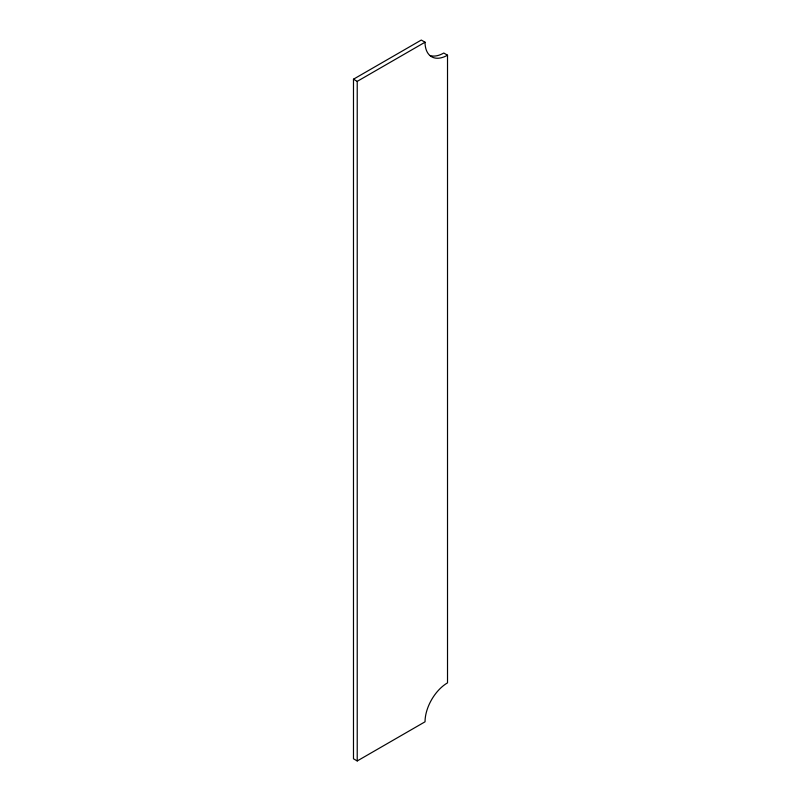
<?xml version="1.0" encoding="UTF-8"?>
<svg xmlns="http://www.w3.org/2000/svg" width="801" height="801" viewBox="0 0 801 801"><rect width="100%" height="100%" fill="white"/><g stroke="black" fill="none" stroke-linecap="round" stroke-linejoin="round"><path stroke-width="1.2" d="M353.481 79.199L421.296 40.05L425.041 42.213A31.79 18.353 -60 0 0 447.519 55.189L447.519 682.863A31.79 18.353 -60 0 0 425.041 721.801L357.226 760.95L353.481 758.787L353.481 79.199L357.226 81.362L425.041 42.213M447.519 55.189L443.774 53.026A31.79 18.353 -60 0 1 430.077 55.559M357.226 81.362L357.226 760.95"/></g></svg>
